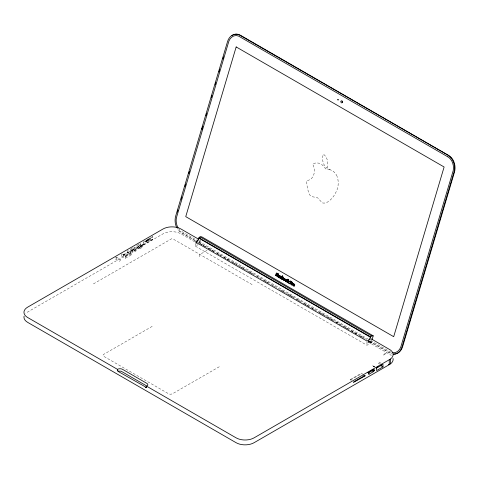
<?xml version="1.0" encoding="UTF-8"?>
<svg xmlns="http://www.w3.org/2000/svg" width="479" height="479" viewBox="0 0 479 479"><rect width="100%" height="100%" fill="white"/><g stroke="black" fill="none" stroke-linecap="round" stroke-linejoin="round"><path stroke-width="0.36" stroke-dasharray="2.4 1.8" d="M371.65 341.144L371.692 341.749M143.772 244.673L143.227 244.356L151.975 239.386L152.1 236.47L152.651 236.788L152.526 239.704L143.862 244.685L143.868 241.548L152.651 236.788M205.491 246.769L199.665 243.404L200.665 240.063M369.303 341.341L371.213 342.515L371.854 340.443M145.861 241.434C142.826 241.129 150.741 241.278 147.766 240.458C146.125 240.727 144.694 243.296 146.67 241.093C147.664 239.871 150.184 239.781 150.214 238.32C146.323 239.476 152.394 240.787 150.214 238.32M146.939 240.871C145.46 240.278 147.825 239.811 148.053 240.799M146.939 240.236C148.155 240.195 149.418 239.482 150.765 238.638M147.472 239.907L148.604 239.255M149.699 239.847L148.604 240.482M368.513 341.06L367.884 342.353L371.117 342.617M136.467 248.391L134.09 247.02L130.252 249.236L130.252 250.924L130.821 251.236L133.557 249.649L134.09 248.709L136.467 250.08L135.934 251.02L133.192 252.607L132.629 252.295L132.629 250.607L136.467 248.391L136.467 250.08M136.653 247.236L137.216 247.541L139.952 245.961L140.485 245.02L140.485 243.332L142.862 244.703L142.862 246.392L142.329 247.332L139.587 248.912L136.653 247.236L136.653 245.547L140.485 243.332M363.094 374.315L361.262 373.261L350.119 379.691L349.88 380.308L361.262 373.889M151.933 239.416L152.484 239.734M123.325 254.69L128.073 251.948L130.629 253.427L130.629 253.846L125.881 256.588L123.325 255.115L123.325 254.69L125.881 256.169L130.629 253.427M140.658 244.733L137.922 246.314L137.922 246.739L139.563 247.685L142.305 246.104L142.305 245.685L140.658 244.733L140.658 245.158L137.922 246.739M131.737 249.984L134.114 248.613L135.761 249.565L135.761 249.984L133.384 251.355L131.737 250.409L131.737 249.984L133.384 250.936L133.384 251.355M123.325 255.115L128.073 252.367L130.629 253.846M121.684 253.648L121.684 256.181L127.534 252.804L131.186 254.912L131.186 252.379L128.144 250.625M131.737 250.409L134.114 249.038L135.761 249.984M142.862 244.703L139.024 246.919L139.024 248.607M139.563 247.685L139.563 247.266L142.305 245.685M122.295 253.996L125.342 255.756L131.186 252.379M121.684 256.181L125.342 258.289L131.186 254.912M93.423 283.903L171.38 238.913A1.419 0.82 0 0 1 172.955 238.913L253.229 285.245M195.39 243.368L195.39 246.182L198.258 244.524M207.03 250.343L199.492 254.696L199.492 256.81M152.202 326.361L103.769 354.322A2.467 1.425 0 0 0 103.769 356.34L168.434 393.672A2.994 1.724 0 0 0 172.662 393.672L220.496 366.052M195.39 246.182L366.968 345.245L370.991 342.922L370.991 340.114M199.48 242.32L200.066 242.081M143.251 244.368L143.149 241.59M329.211 169.596L330.103 169.776A12.951 9.772 84.3 0 1 337.264 176.679L337.671 177.757M146.394 240.554L145.832 240.853M146.406 241.751L146.957 241.434M391.026 352.245L369.058 339.647M181.816 231.543L197.797 240.769M199.072 241.506L368.411 339.276M195.492 240.596L181.918 232.758A12.705 9.586 84.3 0 1 177.769 228.585M198.078 242.087L366.776 339.485M370.01 341.353L390.05 352.921A12.705 9.586 84.3 0 0 391.271 353.532M194.857 240.566L181.415 232.806L179.14 231.076A12.705 9.586 84.3 0 1 177.26 228.633M199.689 243.356L205.515 246.721M208.102 248.218L213.933 251.583M216.52 253.074L221.053 255.696M223.645 257.187L229.471 260.552M232.058 262.049L245.008 269.527M247.601 271.018L253.427 274.383M256.666 276.251L260.552 278.497M263.139 279.993L268.964 283.358M272.204 285.227L276.09 287.466M287.741 294.196L293.573 297.561L287.723 294.244M311.697 308.027L315.583 310.272M318.822 312.14L324.648 315.505M327.241 317.002L333.067 320.361M335.659 321.858L340.192 324.475M342.778 325.971L348.604 329.336M351.197 330.833L357.023 334.192M359.615 335.689L364.148 338.306M369.327 341.299L389.541 352.969A12.705 9.586 84.3 0 0 392.026 353.981M208.084 248.26L213.909 251.625M217.149 253.493L221.029 255.738M223.621 257.235L229.447 260.6M232.686 262.468L236.572 264.707M241.105 267.324L244.991 269.569M249.523 272.186L252.11 273.683M265.061 281.155L267.647 282.652M311.679 308.075L315.565 310.314M320.098 312.931L324.63 315.547M327.217 317.044L333.043 320.409M335.635 321.906L340.168 324.522M344.7 327.139L348.586 329.378M351.173 330.875L357.005 334.24M360.238 336.108L364.124 338.354M368.399 341.162L370.986 342.659M368.399 341.431L370.991 342.922M194.708 241.781L181.134 233.944A12.705 7.335 0 0 0 162.86 233.944L27.824 311.907A12.705 7.335 0 0 0 25.728 313.446M367.932 341.79L389.265 354.107A12.705 7.335 0 0 1 391.361 355.64M378.955 362.04L381.254 363.369M378.206 363.118L380.069 364.19M373.273 365.962L375.135 367.04M372.56 365.734L374.853 367.058M373.273 366.387L374.512 367.106M152.1 239.123L152.651 239.44M149.67 238.638L150.232 238.967M149.119 238.955L150.244 239.536M148.041 239.602L149.149 240.165M146.939 240.787L147.508 241.117M145.311 241.751L145.861 242.063M143.149 244.218L143.963 244.649M140.485 245.02L142.862 246.392M139.952 245.961L142.329 247.332M136.653 245.547L139.563 247.266M137.216 247.541L139.587 248.912M133.557 249.649L135.934 251.02M130.252 249.236L132.629 250.607M130.252 250.924L133.192 252.607M350.119 379.691L351.335 380.398M116.535 257.217L120.193 259.325A1.036 0.599 -60 0 1 119.864 260.929A1.036 0.599 -60 0 1 118.966 260.414A1.036 0.599 -60 0 1 120.193 259.325M115.499 259.007L119.157 261.115M366.968 341.731L366.968 345.245M199.408 240.344L199.408 243.158M134.09 247.02L134.114 249.038M128.073 251.948L128.073 252.367M127.534 250.272L127.534 252.804M125.881 256.169L125.881 256.588M125.342 255.756L125.342 258.289M116.205 257.187A1.036 0.599 -60 0 1 116.708 258.007A1.036 0.599 -60 0 1 115.708 259.055A1.036 0.599 -60 0 1 115.385 258.055M115.499 257.816A1.036 0.599 -60 0 1 115.828 257.409M179.757 229.98A11.298 8.526 84.3 0 1 178.871 228.962M330.103 169.776A24.249 18.292 84.3 0 0 327.768 169.596A4.832 3.64 84.3 0 1 324.936 167.961A13.514 10.197 84.3 0 0 312.625 164.075A10.304 7.772 84.3 0 1 313.685 174.985A10.304 7.772 84.3 0 1 306.74 180.433A25.998 19.609 84.3 0 0 309.404 194.312A5.646 4.263 84.3 0 0 312.308 196.755L316.559 197.48A5.826 4.395 84.3 0 1 319.182 199.336A19.304 14.562 84.3 0 0 322.636 202.946A11.484 8.664 84.3 0 0 327.522 202.06A28.249 21.31 84.3 0 0 335.947 192.217A16.178 12.209 84.3 0 0 337.264 176.679M386.17 352.981L382.883 354.879L383.248 355.095L386.535 353.191L386.17 352.981M284.508 292.328L280.622 290.082L284.484 292.37M300.046 301.297L296.16 299.058L300.022 301.345M309.111 306.53L303.285 303.171L309.087 306.578M327.103 168.189A10.532 7.945 84.3 0 0 323.397 154.13A10.179 7.676 84.3 0 0 327.103 168.189"/><path stroke-width="0.72" d="M277.012 274.892L277.101 273.264L277.012 274.892L277.94 273.748L277.096 274.886M284.652 279.502L284.556 279.826M285.927 280.532L286.394 280.155M277.916 276.838C278.401 269.414 279.059 278.431 277.389 276.533L277.766 274.94L277.473 276.527L278 276.826M287.011 281.053L287.095 280.305L286.484 279.634M287.137 280.862L286.945 281.221M280.371 277.167L280.329 277.7M292.968 284.688L293.346 284.077M291.837 282.832L291.897 282.484A0.844 0.635 84.3 0 0 291.789 281.975M177.344 212.137L177.978 209.994M181.17 199.258L181.81 197.108M185.002 186.379L185.636 184.229M188.828 173.494L189.462 171.35M202.222 128.414L202.862 126.264M206.054 115.535L206.689 113.385M211.371 97.644L212.005 95.495M215.197 84.759L215.837 82.616M219.023 71.88L219.663 69.73M222.855 59.001L223.489 56.851M279.263 277.616L279.832 277.886L280.359 276.12L278.868 275.503M279.874 275.838L280.359 276.12M279.748 277.898L280.275 276.126M281.161 276.593C282.011 276.97 281.562 277.958 281.341 276.676M281.371 278.107L281.131 278.646L281.131 278.125M281.88 279.125L281.395 278.844L282.245 275.982L282.82 276.257L282.353 277.533L282.82 276.257M281.395 278.844L282.329 275.976M287.514 282.376C287.897 280.502 287.891 283.185 287.029 282.095L287.879 279.233L288.448 279.508L287.849 281.245L288.448 279.508M287.029 282.095L287.963 279.227M289.783 283.688C292.088 276.209 288.574 286.957 290.651 283.119L290.981 283.311M290.31 283.993L290.651 283.119M290.987 282.676L290.729 282.58C290.567 281.131 292.022 282.592 291.052 282.742M291.004 281.927L290.729 282.58M291.555 284.712L292.124 284.981L291.555 284.712L292.076 282.939L292.681 283.418M291.639 284.7L292.166 282.933M292.04 284.993L292.447 283.993M292.938 284.113L293.202 283.508L292.938 284.113A0.665 0.503 84.3 0 0 292.639 283.885L292.441 283.921M371.997 339.958L373.225 335.833L201.647 236.77L200.096 236.919A1.425 0.826 -60 0 0 198.971 237.847L196.3 243.29M291.783 282.993L291.98 282.472A0.844 0.635 84.3 0 0 291.873 281.963L291.687 281.82M280.437 277L280.443 278.095M278.491 275.88L278.359 276.305A0.964 0.724 84.3 0 0 278.437 276.94L279.065 277.485M293.16 284.328L293.052 284.682A0.982 0.742 84.3 0 0 293.094 285.245L293.298 285.646M292.268 284.233L292.723 283.873A0.665 0.503 84.3 0 1 293.022 284.107M277.101 273.264L276.497 272.97L275.377 275.371L275.904 275.676L276.605 274.269L276.832 276.155L277.766 274.94M275.904 275.676L276.605 274.269M279.059 276.239L279 276.67M282.694 278.724L282.562 278.012M283.987 279.305L284.706 279.323M280.951 277.299L280.963 277.97M279.473 276.88L279.532 276.401M282.281 278.083L282.406 278.808M368.824 340.419L370.554 336.911A1.425 0.826 -60 0 1 371.674 335.983L373.225 335.833M280.353 277.012L280.736 276.652M283.718 278.694L283.526 279.179A0.982 0.742 84.3 0 0 283.568 279.748L283.652 279.958M285.592 279.778L285.406 280.263A0.982 0.742 84.3 0 0 285.442 280.832L285.526 281.041M201.611 128.821L202.605 129.396M276.521 274.275L276.539 276.042L277.682 274.946M372.734 370.063L372.375 370.489L371.824 370.171M368.429 372.782L368.429 374.051L369.231 374.075L373.434 371.65L374.273 370.674L374.273 369.405L368.375 372.89M280.431 276.868L280.898 276.581M284.885 280.401L285.131 279.233M294.411 285.903L294.699 284.915L294.13 284.053M283.819 278.58L283.442 279.191A0.982 0.742 84.3 0 0 283.484 279.754L284.113 280.437M285.694 279.664L285.322 280.275A0.982 0.742 84.3 0 0 285.358 280.838L285.987 281.52M293.154 284.203L293.471 283.987M293.753 284.574L293.932 285.436M279.149 276.155L278.916 276.682L279.323 276.994M281.065 277.203L280.766 277.646L281.083 278.077M284.448 279.916L284.43 279.083M286.328 280.999L286.424 280.263M293.974 285.418L293.956 284.58M279.365 276.97L279.347 276.155M286.843 281.478L286.472 281.64M294.286 285.993L294.783 284.909L293.926 283.957M283.736 278.586L284.113 278.419M285.61 279.67L285.987 279.502M292.477 283.514L292.795 283.376M364.92 376.003L365.112 375.35L353.771 381.805L353.532 382.416L364.92 376.003L363.699 375.296M198.779 239.278L181.134 229.094A12.705 7.335 0 0 0 162.86 229.094L27.824 307.057A12.705 7.335 0 0 0 27.824 317.607L117.457 369.351A3.575 2.06 0 0 1 122.54 369.333L146.819 383.35A3.443 1.988 0 0 1 146.694 386.23L235.955 437.764A12.705 7.335 0 0 0 254.229 437.764L390.403 359.076A12.705 7.335 0 0 0 390.403 349.981L370.991 338.707L366.968 341.024L195.39 241.961L198.258 240.308M376.991 367.399L378.224 366.692M371.009 370.956L368.135 372.614L368.477 372.74L367.926 372.423M376.374 367.758L376.374 368.177L382.972 364.363L382.972 366.896L376.578 370.584L376.578 368.058M389.265 359.807L389.265 364.657L254.229 442.62A12.705 7.335 0 0 1 235.955 442.62L27.824 322.457A12.705 7.335 0 0 1 24.064 316.206M291.621 283.329L291.076 283.4M287.849 281.245L288.633 280.892L289.298 281.281C287.059 281.143 289.789 284.861 288.364 281.694M288.28 281.706L289.298 281.281M282.353 277.533L282.933 277.539M284.592 280.562L285.262 279.413L284.4 278.455M284.843 280.484L284.418 280.574M286.723 281.568L286.292 281.658M283.855 278.497L284.292 278.407M285.735 279.58L286.167 279.491M282.466 278.862L282.861 278.437L282.43 277.97M282.688 278.808L282.323 278.82M284.37 279.029L283.987 279.622L284.532 279.91M293.896 284.532C292.519 285.526 295.292 285.46 293.813 284.538M286.197 281.029C287.514 280.586 285.298 279.58 286.023 280.868M279.449 276.964L278.988 276.844M282.46 277.485L282.79 277.479M176.517 227.202A12.705 9.586 84.3 0 1 175.775 215.766L227.447 41.877A12.705 9.586 84.3 0 1 240.081 35.386L449.895 156.262A12.705 9.586 84.3 0 1 454.355 172.536L402.677 346.431A12.705 9.586 84.3 0 1 393.816 354.113M448.362 155.645L448.865 155.591M275.377 275.371L275.988 275.664M288.633 280.892L289.214 281.287M287.729 281.658L288.047 282.688L288.813 283.071M292.651 283.215L292.076 282.939M278.994 275.467L279.598 275.635M393.025 358.406A12.705 7.335 0 0 1 390.403 363.932L388.547 364.585L389.265 364.657M292.711 283.382L293.202 283.508M279.215 277.491L278.7 277.341M281.215 278.64L280.784 278.562M282.628 279.502L281.939 278.928M294.028 286.065L293.364 285.813M284.209 278.413L285.131 279.012M279.203 276.12L279.544 276.245M284.406 279.94L284.053 279.455M281.113 277.185L281.556 277.485M290.903 282.682L291.316 282.382L290.921 281.933M281.035 278.622L280.61 278.437M282.502 279.479L282.023 278.922M291.166 283.394L290.567 283.131M284.31 280.526L283.688 280.155M286.185 281.61L285.562 281.233M293.837 286.029L293.01 285.256M286.274 279.538L286.891 279.91M448.715 155.495L240.59 35.332A12.705 9.586 84.3 0 0 231.938 35.674M447.805 156.807L238.596 36.105A11.298 8.526 84.3 0 0 228.908 41.086L176.404 217.765A11.298 8.526 84.3 0 0 178.086 227.806M282.245 275.982L282.73 276.263M287.879 279.233L288.364 279.514M277.856 273.754L278.467 274.048M290.555 281.083L291.477 281.562M279.347 277.604L279.832 277.886M281.478 278.838L281.963 279.119M287.113 282.089L287.598 282.37M289.867 283.682L290.394 283.981M288.047 282.688L288.729 283.077M200.096 236.919L371.674 335.983M198.971 237.847L370.554 336.911M198.815 238.129L370.399 337.192M380.679 365.567L382.972 366.896M374.273 370.674L372.812 369.83L371.973 370.806L373.434 371.65M368.261 373.512L369.231 374.075M448.212 155.543L449.386 156.316A12.705 9.586 84.3 0 1 453.853 172.584L402.174 346.479A12.705 9.586 84.3 0 1 393.313 354.161M447.931 156.89L448.895 157.519A11.298 8.526 84.3 0 1 453.218 170.584L400.713 347.269A11.298 8.526 84.3 0 1 392.151 352.604M282.849 277.551L283.245 277.862M282.969 277.634L283.317 278.012A0.958 0.724 84.3 0 1 283.394 278.652L283.185 279.089A0.964 0.724 84.3 0 1 282.808 279.467M278.682 277.221L278.521 276.928A0.964 0.724 84.3 0 1 278.443 276.299L278.574 275.868A0.958 0.724 84.3 0 1 278.952 275.491M280.556 278.275L280.281 277.892M282.293 278.712L282.191 278.395M286.927 280.101L287.065 280.688M287.813 281.652L288.13 282.676M390.403 359.076L390.403 363.932M381.308 364.908L381.308 365.333M342.443 101.225A1.036 0.778 84.3 0 1 342.563 102.249M283.233 278.024A0.958 0.724 84.3 0 1 283.311 278.664M337.803 99.614C338.006 101.195 338.857 98.776 337.803 99.614M236.171 46.936L185.744 216.634L393.69 336.689L444.117 166.991L236.171 46.936M146.107 387.283L118.295 371.524A3.305 1.91 60 0 1 117.457 369.351A3.479 1.898 62.6 0 0 118.247 371.548L118.541 371.399A2.383 1.377 0 0 1 121.462 371.387L146.179 385.655A2.251 1.299 0 0 1 146.107 387.283M145.85 387.433A3.365 1.94 60 0 0 146.694 386.23A3.479 2.042 59.2 0 1 145.838 387.445M341.03 101.195A1.036 0.778 84.3 0 0 341.587 102.859A1.036 0.778 84.3 0 0 342.383 101.476A1.036 0.778 84.3 0 0 341.03 101.195"/></g></svg>
